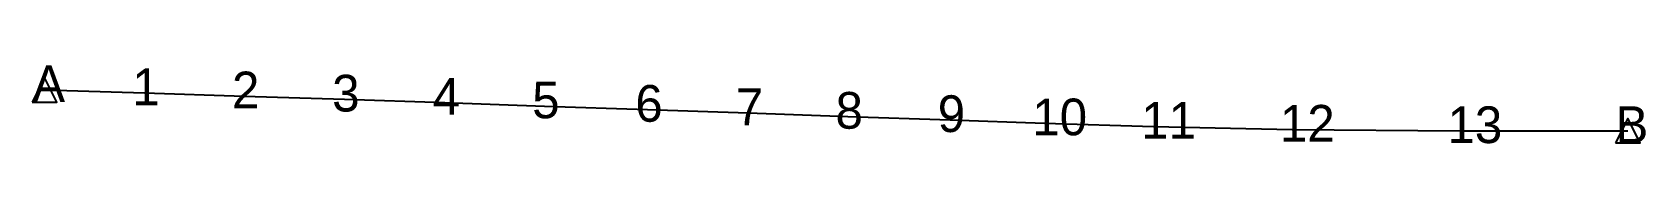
# Model space of a CAD drawing. Header units: metres. Extents: x -5 to 652, y -22 to 10.
import ezdxf

# ---------------------------------------------------------------- set-up
doc = ezdxf.new("R2010")
doc.units = ezdxf.units.M
doc.layers.add('shiti', color=10, linetype='CONTINUOUS')
doc.layers.add('zhuji', color=50, linetype='CONTINUOUS')

msp = doc.modelspace()

# ---------------------------------------------------------------- linework, layer by layer
at = {"layer": 'shiti'}
for points in [[(-5, -5), (5, -5), (0, 5), (-5, -5)], [(0, 0), (40.7, -1.26), (81.3, -2.55), (122.1, -3.85), (163, -5.19), (203.5, -6.61), (245.5, -8.03), (286.4, -9.44), (327, -10.87), (368.6, -12.23), (407.1, -13.55), (451.4, -14.99), (507.9, -16.16), (576.1, -16.75), (644.5, -16.69)], [(639.5, -21.69), (649.5, -21.69), (644.5, -11.69), (639.5, -21.69)]]:
    msp.add_lwpolyline(points, dxfattribs=at)

# ---------------------------------------------------------------- texts
at = {"layer": 'zhuji'}
for s, p in [('A', (-5, -5)), ('1', (35.7, -6.26)), ('2', (76.3, -7.55)), ('3', (117.1, -8.85)), ('4', (158, -10.19)), ('5', (198.5, -11.61)), ('6', (240.5, -13.03)), ('7', (281.4, -14.44)), ('8', (322, -15.87)), ('9', (363.6, -17.23)), ('10', (402.1, -18.55)), ('11', (446.4, -19.99)), ('12', (502.9, -21.16)), ('13', (571.1, -21.75)), ('B', (639.5, -21.69))]:
    msp.add_text(s, height=15, dxfattribs=at).set_placement(p)

doc.saveas('drawing.dxf')
